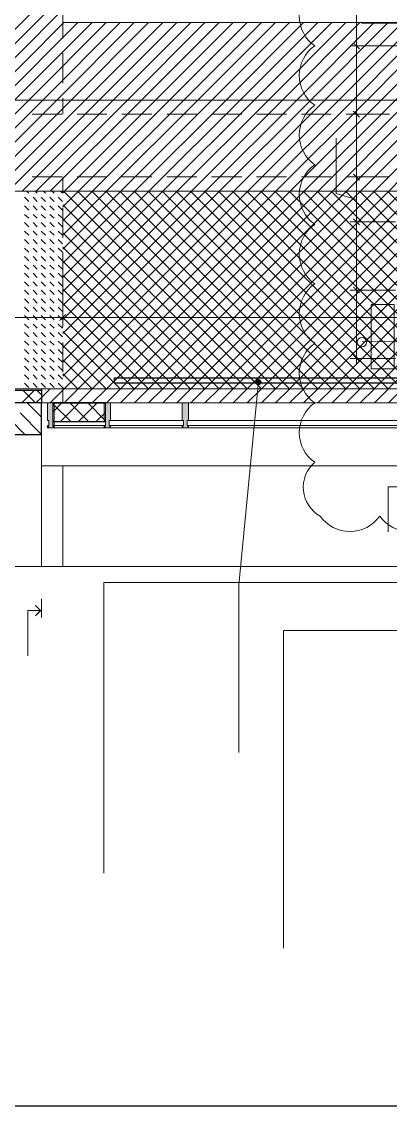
# Model space of a CAD drawing. Header units: millimetres. Extents: x -356862 to 418287, y 0 to 839748.
# Drawn here: x 33.61 to 35.92, y 0.79 to 7.59 of the extents above; entities that cross this region are included whole.
import ezdxf

# ---------------------------------------------------------------- set-up
doc = ezdxf.new("R2010")
doc.units = ezdxf.units.MM
doc.layers.add('PDF _Геометрия', color=7, linetype='Continuous', true_color=0xbababa)
doc.layers.add('PDF _Сплошная заливка', color=7, linetype='Continuous', true_color=0xf50000)

msp = doc.modelspace()

# ---------------------------------------------------------------- linework, layer by layer
at = {"layer": 'PDF _Геометрия', "color": 7, "lineweight": 30}
for points in [[(13.8952, 46.6089), (46.6089, 46.6089), (46.6089, 0.7858), (13.8952, 0.7858)], [(34.1377, 5.1972), (33.8061, 5.1972)]]:
    msp.add_lwpolyline(points, close=True, dxfattribs=at)
at = {"layer": 'PDF _Геометрия', "color": 7, "lineweight": 5}
for points in [[(35.996, 9.4504), (35.996, 7.5838), (33.8694, 7.5838), (33.8694, 9.4504)], [(33.8694, 7.4838), (33.8694, 7.5838)], [(33.8694, 7.2022), (33.8694, 7.3905)], [(33.8694, 7.0088), (33.8694, 7.1088)], [(33.8694, 6.5155), (33.8694, 6.6155)], [(33.8694, 6.2339), (33.8694, 6.4222)], [(33.8694, 5.9522), (33.8694, 6.1405)], [(33.8694, 5.6722), (33.8694, 5.8589)], [(33.8694, 5.3906), (33.8694, 5.5772)], [(33.8694, 5.1972), (33.8694, 5.2972)], [(33.8061, 5.1972), (33.8061, 5.0789), (34.1377, 5.0789), (34.1377, 5.1972)], [(33.8061, 5.0806), (34.1377, 5.0806)], [(33.7361, 4.1723), (33.7361, 5.0006)], [(33.8694, 4.8039), (33.8694, 4.1723)], [(29.2446, 4.1723), (29.3129, 4.1723), (32.6578, 4.1723), (32.6861, 4.059), (32.7428, 4.2873), (32.7711, 4.1723), (36.116, 4.1723), (36.1843, 4.1723)]]:
    msp.add_lwpolyline(points, dxfattribs=at)
at = {"layer": 'PDF _Геометрия', "color": 161, "lineweight": 9, "true_color": 0x7f9fff}
for points in [[(30.5629, 7.0972), (30.5629, 7.5838), (33.2244, 7.5838), (33.2244, 9.3604), (33.8694, 9.3604), (33.8694, 7.5838), (35.996, 7.5838), (35.996, 7.0972)], [(33.1611, 5.1972), (33.1611, 5.2756), (33.7361, 5.2756), (33.7361, 5.1972)], [(33.7361, 5.1972), (33.7361, 5.2856), (36.4676, 5.2856), (36.4676, 5.1972)]]:
    msp.add_lwpolyline(points, close=True, dxfattribs=at)
at = {"layer": 'PDF _Геометрия', "color": 7, "lineweight": 18}
for points in [[(35.711, 7.3972), (35.711, 7.9055)], [(36.5076, 7.3522), (36.0343, 7.3522), (35.966, 7.5805), (35.7427, 7.5805)], [(35.711, 6.9688), (35.711, 7.4772)], [(35.916, 7.0088), (35.671, 7.0088), (35.9177, 7.0088)], [(35.711, 6.5755), (35.711, 7.0472)], [(35.711, 6.4739), (35.5843, 6.5122), (35.5843, 6.8588)], [(35.916, 6.6155), (35.671, 6.6155), (35.9177, 6.6155)], [(35.711, 6.2955), (35.711, 6.6539)], [(35.956, 6.3339), (35.671, 6.3339), (35.9177, 6.3339)], [(35.711, 5.8672), (35.711, 6.3739)], [(33.8694, 5.9522), (33.8694, 5.7739), (33.8694, 5.7556)], [(35.711, 5.4389), (35.711, 5.9456)], [(33.9094, 5.7339), (33.1844, 5.7339)], [(36.0343, 5.7339), (33.8294, 5.7339)], [(35.956, 5.4772), (35.671, 5.4772)]]:
    msp.add_lwpolyline(points, dxfattribs=at)
at = {"layer": 'PDF _Геометрия', "color": 161, "lineweight": 9, "true_color": 0x7f9fff}
for points in [[(33.8694, 7.8421), (33.1261, 7.0972), (32.5545, 6.5255), (31.3129, 5.2856), (30.5629, 6.0355)], [(33.8694, 7.7538), (33.2144, 7.0972), (32.6428, 6.5255), (31.4012, 5.2856), (30.5629, 6.1239)], [(33.8694, 7.6655), (33.3028, 7.0972), (32.7311, 6.5255), (31.4912, 5.2856), (31.4028, 5.1972)], [(33.8761, 7.5838), (33.3911, 7.0972), (32.8195, 6.5255), (31.5795, 5.2856), (31.4912, 5.1972)], [(33.9644, 7.5838), (33.4794, 7.0972), (32.9078, 6.5255), (31.6678, 5.2856), (31.5795, 5.1972)], [(34.0527, 7.5838), (33.5678, 7.0972), (32.9961, 6.5255), (31.7562, 5.2856), (31.6678, 5.1972)], [(34.1411, 7.5838), (33.6561, 7.0972), (33.0844, 6.5255), (31.8445, 5.2856), (31.7562, 5.1972)], [(34.2294, 7.5838), (33.7444, 7.0972), (33.1728, 6.5255), (31.9328, 5.2856), (31.8445, 5.1972)], [(34.3177, 7.5838), (33.8328, 7.0972), (33.2611, 6.5255)], [(34.4077, 7.5838), (33.9211, 7.0972), (33.3494, 6.5255)], [(34.4961, 7.5838), (34.0094, 7.0972), (33.4378, 6.5255)], [(34.5844, 7.5838), (34.0977, 7.0972), (33.5261, 6.5255)], [(34.6727, 7.5838), (34.1861, 7.0972), (33.6144, 6.5255)], [(34.761, 7.5838), (34.2744, 7.0972), (33.7028, 6.5255)], [(34.8494, 7.5838), (34.3627, 7.0972), (33.7911, 6.5255)], [(35.9093, 7.5838), (35.4244, 7.0972), (34.8527, 6.5255), (33.8694, 5.5439)], [(35.821, 7.5838), (35.336, 7.0972), (34.7644, 6.5255), (33.8694, 5.6322)], [(35.7327, 7.5838), (35.2477, 7.0972), (34.676, 6.5255), (33.8694, 5.7206)], [(35.6443, 7.5838), (35.1594, 7.0972), (34.5861, 6.5255), (33.8694, 5.8089)], [(35.556, 7.5838), (35.0694, 7.0972), (34.4977, 6.5255), (33.8694, 5.8972)], [(35.4677, 7.5838), (34.981, 7.0972), (34.4094, 6.5255), (33.8694, 5.9855)], [(35.3794, 7.5838), (34.8927, 7.0972), (34.3211, 6.5255), (33.8694, 6.0739)], [(35.291, 7.5838), (34.8044, 7.0972), (34.2327, 6.5255), (33.8694, 6.1622)], [(35.2027, 7.5838), (34.716, 7.0972), (34.1444, 6.5255), (33.8694, 6.2505)], [(35.1144, 7.5838), (34.6277, 7.0972), (34.0561, 6.5255), (33.8694, 6.3389)], [(35.026, 7.5838), (34.5394, 7.0972), (33.9677, 6.5255), (33.8694, 6.4272)], [(34.9377, 7.5838), (34.4511, 7.0972), (33.8794, 6.5255), (33.8694, 6.5155)], [(35.996, 7.5805), (35.5127, 7.0972), (34.941, 6.5255), (33.8694, 5.4556)], [(35.996, 7.4922), (35.601, 7.0972), (35.0294, 6.5255), (33.8694, 5.3656)], [(35.996, 7.4038), (35.6893, 7.0972), (35.1177, 6.5255), (33.8777, 5.2856), (33.7894, 5.1972)], [(35.996, 7.3155), (35.7777, 7.0972), (35.206, 6.5255), (33.9661, 5.2856), (33.8777, 5.1972)], [(35.996, 7.2272), (35.866, 7.0972), (35.2944, 6.5255), (34.0544, 5.2856), (33.9661, 5.1972)], [(35.996, 7.1388), (35.9543, 7.0972), (35.3827, 6.5255), (34.1427, 5.2856), (34.0544, 5.1972)], [(35.996, 7.0505), (35.471, 6.5255), (34.2311, 5.2856), (34.1427, 5.1972)], [(35.996, 6.9622), (35.5593, 6.5255), (34.3194, 5.2856), (34.2311, 5.1972)], [(35.996, 6.8738), (35.6477, 6.5255), (34.4077, 5.2856), (34.3194, 5.1972)], [(35.996, 6.7855), (35.736, 6.5255), (34.4961, 5.2856), (34.4077, 5.1972)], [(35.996, 6.6972), (35.8243, 6.5255), (34.5844, 5.2856), (34.4961, 5.1972)], [(35.996, 6.6089), (35.9127, 6.5255), (34.6727, 5.2856), (34.5844, 5.1972)], [(35.996, 6.5205), (34.761, 5.2856), (33.8694, 6.1755)], [(35.996, 6.1672), (35.1144, 5.2856), (33.8744, 6.5255)], [(35.996, 6.0789), (35.2027, 5.2856), (33.9627, 6.5255)], [(35.996, 5.9905), (35.291, 5.2856), (34.0511, 6.5255)], [(35.996, 5.9022), (35.3794, 5.2856), (34.1394, 6.5255)], [(35.996, 5.8139), (35.4677, 5.2856), (34.2277, 6.5255)], [(35.996, 5.7256), (35.556, 5.2856), (34.3161, 6.5255)], [(35.996, 5.6356), (35.6443, 5.2856), (34.4044, 6.5255)], [(35.996, 5.5472), (35.7327, 5.2856), (34.4927, 6.5255)], [(35.996, 5.4589), (35.821, 5.2856), (34.5811, 6.5255)], [(35.996, 5.3706), (35.9093, 5.2856), (34.6694, 6.5255)], [(34.7577, 6.5255), (35.996, 5.2872)], [(34.846, 6.5255), (35.996, 5.3756)], [(34.9344, 6.5255), (35.996, 5.4639)], [(35.0227, 6.5255), (35.996, 5.5522)], [(35.111, 6.5255), (35.996, 5.6406)], [(35.1994, 6.5255), (35.996, 5.7289)], [(35.2877, 6.5255), (35.996, 5.8172)], [(35.376, 6.5255), (35.996, 5.9056)], [(35.4644, 6.5255), (35.996, 5.9939)], [(35.5527, 6.5255), (35.996, 6.0822)], [(35.641, 6.5255), (35.996, 6.1705)], [(35.7293, 6.5255), (35.996, 6.2589)], [(35.8177, 6.5255), (35.996, 6.3472)], [(35.906, 6.5255), (35.996, 6.4355)], [(35.996, 6.2555), (35.026, 5.2856), (33.8694, 6.4405)], [(35.996, 6.4322), (34.8494, 5.2856), (33.8694, 6.2639)], [(35.996, 6.3439), (34.9377, 5.2856), (33.8694, 6.3522)], [(33.8694, 6.0872), (34.671, 5.2856)], [(33.8694, 5.9989), (34.5827, 5.2856)], [(33.8694, 5.9106), (34.4944, 5.2856)], [(33.8694, 5.8222), (34.4061, 5.2856)], [(33.8694, 5.7339), (34.3177, 5.2856)], [(33.8694, 5.6456), (34.2294, 5.2856)], [(33.8694, 5.5572), (34.1411, 5.2856)], [(33.8694, 5.4689), (34.0527, 5.2856)], [(33.8694, 5.3806), (33.9644, 5.2856)], [(33.6911, 5.2756), (33.6128, 5.1972)], [(33.6211, 5.2756), (33.6994, 5.1972)], [(33.7894, 5.2856), (33.7361, 5.2322), (33.7011, 5.1972)], [(33.7094, 5.2756), (33.7361, 5.2489)], [(33.8694, 5.2922), (33.8761, 5.2856)], [(34.761, 5.2856), (34.6727, 5.1972)], [(34.8494, 5.2856), (34.761, 5.1972)], [(34.9377, 5.2856), (34.8494, 5.1972)], [(35.026, 5.2856), (34.9377, 5.1972)], [(35.1144, 5.2856), (35.026, 5.1972)], [(35.2027, 5.2856), (35.1144, 5.1972)], [(35.2927, 5.2856), (35.2027, 5.1972)], [(35.381, 5.2856), (35.291, 5.1972)], [(35.4694, 5.2856), (35.3794, 5.1972)], [(35.5577, 5.2856), (35.4694, 5.1972)], [(35.646, 5.2856), (35.5577, 5.1972)], [(35.7343, 5.2856), (35.646, 5.1972)], [(35.8227, 5.2856), (35.7343, 5.1972)], [(35.911, 5.2856), (35.8227, 5.1972)], [(35.9993, 5.2856), (35.911, 5.1972)]]:
    msp.add_lwpolyline(points, dxfattribs=at)
at = {"layer": 'PDF _Геометрия', "color": 7, "lineweight": 18}
for points in [[(35.671, 7.4372), (35.996, 7.4372)], [(35.671, 5.9056), (35.956, 5.9056)]]:
    msp.add_lwpolyline(points, close=True, dxfattribs=at)
at = {"layer": 'PDF _Геометрия', "color": 7, "lineweight": 5}
for points in [[(30.1062, 6.5255), (30.1062, 6.6155), (30.8612, 6.6155), (30.8612, 7.0088), (30.5629, 7.0088), (30.5629, 7.0972), (35.996, 7.0972), (35.996, 6.5255)], [(34.6261, 5.0873), (34.1611, 5.0873), (34.1611, 5.0556), (34.6261, 5.0556)], [(36.436, 5.0873), (34.6494, 5.0873), (34.6494, 5.0556), (36.436, 5.0556)]]:
    msp.add_lwpolyline(points, close=True, dxfattribs=at)
at = {"layer": 'PDF _Геометрия', "color": 7, "lineweight": 9}
for points in [[(33.6778, 7.0088), (33.8644, 7.0088)], [(33.9594, 7.0088), (34.1461, 7.0088)], [(34.2394, 7.0088), (34.4277, 7.0088)], [(34.5211, 7.0088), (34.7094, 7.0088)], [(34.8027, 7.0088), (34.991, 7.0088)], [(35.0844, 7.0088), (35.271, 7.0088)], [(35.366, 7.0088), (35.5527, 7.0088)], [(35.646, 7.0088), (35.8343, 7.0088)], [(33.6778, 6.6155), (33.8644, 6.6155)], [(33.9594, 6.6155), (34.1461, 6.6155)], [(34.2394, 6.6155), (34.4277, 6.6155)], [(34.5211, 6.6155), (34.7094, 6.6155)], [(34.8027, 6.6155), (34.991, 6.6155)], [(35.0844, 6.6155), (35.271, 6.6155)], [(35.366, 6.6155), (35.5527, 6.6155)], [(35.646, 6.6155), (35.8343, 6.6155)], [(33.7361, 5.1972), (33.7744, 5.1972)], [(33.7361, 4.8039), (36.4676, 4.8039)]]:
    msp.add_lwpolyline(points, dxfattribs=at)
at = {"layer": 'PDF _Геометрия', "lineweight": 18}
for points in [[(33.6561, 6.4605), (33.6294, 6.4872)], [(33.6561, 6.5139), (33.6444, 6.5255)], [(33.7094, 6.4605), (33.6828, 6.4872)], [(33.7094, 6.5139), (33.6961, 6.5255)], [(33.7611, 6.4605), (33.7344, 6.4872)], [(33.7611, 6.5139), (33.7494, 6.5255)], [(33.8144, 6.4605), (33.7878, 6.4872)], [(33.8144, 6.5139), (33.8028, 6.5255)], [(33.8677, 6.4605), (33.8411, 6.4872)], [(33.8677, 6.5139), (33.8561, 6.5255)], [(33.6561, 6.4072), (33.6294, 6.4339)], [(33.7094, 6.4072), (33.6828, 6.4339)], [(33.7611, 6.4072), (33.7344, 6.4339)], [(33.8144, 6.4072), (33.7878, 6.4339)], [(33.8677, 6.4072), (33.8411, 6.4339)], [(33.6561, 6.3555), (33.6294, 6.3805)], [(33.6561, 6.3022), (33.6294, 6.3289)], [(33.7094, 6.3555), (33.6828, 6.3805)], [(33.7094, 6.3022), (33.6828, 6.3289)], [(33.7611, 6.3555), (33.7344, 6.3805)], [(33.7611, 6.3022), (33.7344, 6.3289)], [(33.8144, 6.3555), (33.7878, 6.3805)], [(33.8144, 6.3022), (33.7878, 6.3289)], [(33.8677, 6.3555), (33.8411, 6.3805)], [(33.8677, 6.3022), (33.8411, 6.3289)], [(33.6561, 6.2489), (33.6294, 6.2755)], [(33.7094, 6.2489), (33.6828, 6.2755)], [(33.7611, 6.2489), (33.7344, 6.2755)], [(33.8144, 6.2489), (33.7878, 6.2755)], [(33.8677, 6.2489), (33.8411, 6.2755)], [(33.6561, 6.1955), (33.6294, 6.2222)], [(33.7094, 6.1955), (33.6828, 6.2222)], [(33.7611, 6.1955), (33.7344, 6.2222)], [(33.8144, 6.1955), (33.7878, 6.2222)], [(33.8677, 6.1955), (33.8411, 6.2222)], [(33.6561, 6.1422), (33.6294, 6.1689)], [(33.7094, 6.1422), (33.6828, 6.1689)], [(33.7611, 6.1422), (33.7344, 6.1689)], [(33.8144, 6.1422), (33.7878, 6.1689)], [(33.8677, 6.1422), (33.8411, 6.1689)], [(33.6561, 6.0889), (33.6294, 6.1155)], [(33.6561, 6.0372), (33.6294, 6.0622)], [(33.7094, 6.0889), (33.6828, 6.1155)], [(33.7094, 6.0372), (33.6828, 6.0622)], [(33.7611, 6.0889), (33.7344, 6.1155)], [(33.7611, 6.0372), (33.7344, 6.0622)], [(33.8144, 6.0889), (33.7878, 6.1155)], [(33.8144, 6.0372), (33.7878, 6.0622)], [(33.8677, 6.0889), (33.8411, 6.1155)], [(33.8677, 6.0372), (33.8411, 6.0622)], [(33.6561, 5.9839), (33.6294, 6.0105)], [(33.7094, 5.9839), (33.6828, 6.0105)], [(33.7611, 5.9839), (33.7344, 6.0105)], [(33.8144, 5.9839), (33.7878, 6.0105)], [(33.8677, 5.9839), (33.8411, 6.0105)], [(33.6561, 5.9306), (33.6294, 5.9572)], [(33.7094, 5.9306), (33.6828, 5.9572)], [(33.7611, 5.9306), (33.7344, 5.9572)], [(33.8144, 5.9306), (33.7878, 5.9572)], [(33.8677, 5.9306), (33.8411, 5.9572)], [(33.6561, 5.8772), (33.6294, 5.9039)], [(33.7094, 5.8772), (33.6828, 5.9039)], [(33.7611, 5.8772), (33.7344, 5.9039)], [(33.8144, 5.8772), (33.7878, 5.9039)], [(33.8677, 5.8772), (33.8411, 5.9039)], [(33.6561, 5.8239), (33.6294, 5.8506)], [(33.6561, 5.7706), (33.6294, 5.7972)], [(33.7094, 5.8239), (33.6828, 5.8506)], [(33.7094, 5.7706), (33.6828, 5.7972)], [(33.7611, 5.8239), (33.7344, 5.8506)], [(33.7611, 5.7706), (33.7344, 5.7972)], [(33.8144, 5.8239), (33.7878, 5.8506)], [(33.8144, 5.7706), (33.7878, 5.7972)], [(33.8677, 5.8239), (33.8411, 5.8506)], [(33.8677, 5.7706), (33.8411, 5.7972)], [(33.6561, 5.7189), (33.6294, 5.7456)], [(33.7094, 5.7189), (33.6828, 5.7456)], [(33.7611, 5.7189), (33.7344, 5.7456)], [(33.8144, 5.7189), (33.7878, 5.7456)], [(33.8677, 5.7189), (33.8411, 5.7456)], [(33.6561, 5.6656), (33.6294, 5.6922)], [(33.7094, 5.6656), (33.6828, 5.6922)], [(33.7611, 5.6656), (33.7344, 5.6922)], [(33.8144, 5.6656), (33.7878, 5.6922)], [(33.8677, 5.6656), (33.8411, 5.6922)], [(33.6561, 5.6122), (33.6294, 5.6389)], [(33.6561, 5.5589), (33.6294, 5.5856)], [(33.7094, 5.6122), (33.6828, 5.6389)], [(33.7094, 5.5589), (33.6828, 5.5856)], [(33.7611, 5.6122), (33.7344, 5.6389)], [(33.7611, 5.5589), (33.7344, 5.5856)], [(33.8144, 5.6122), (33.7878, 5.6389)], [(33.8144, 5.5589), (33.7878, 5.5856)], [(33.8677, 5.6122), (33.8411, 5.6389)], [(33.8677, 5.5589), (33.8411, 5.5856)], [(33.6561, 5.5056), (33.6294, 5.5322)], [(33.7094, 5.5056), (33.6828, 5.5322)], [(33.7611, 5.5056), (33.7344, 5.5322)], [(33.8144, 5.5056), (33.7878, 5.5322)], [(33.8677, 5.5056), (33.8411, 5.5322)], [(33.6561, 5.4539), (33.6294, 5.4789)], [(33.7094, 5.4539), (33.6828, 5.4789)], [(33.7611, 5.4539), (33.7344, 5.4789)], [(33.8144, 5.4539), (33.7878, 5.4789)], [(33.8677, 5.4539), (33.8411, 5.4789)], [(33.6561, 5.4006), (33.6294, 5.4272)], [(33.7094, 5.4006), (33.6828, 5.4272)], [(33.7611, 5.4006), (33.7344, 5.4272)], [(33.8144, 5.4006), (33.7878, 5.4272)], [(33.8677, 5.4006), (33.8411, 5.4272)], [(33.6561, 5.3472), (33.6294, 5.3739)], [(33.6561, 5.2939), (33.6294, 5.3206)], [(33.7094, 5.3472), (33.6828, 5.3739)], [(33.7094, 5.2939), (33.6828, 5.3206)], [(33.7611, 5.3472), (33.7344, 5.3739)], [(33.7611, 5.2939), (33.7344, 5.3206)], [(33.8144, 5.3472), (33.7878, 5.3739)], [(33.8144, 5.2939), (33.7878, 5.3206)], [(33.8677, 5.3472), (33.8411, 5.3739)], [(33.8677, 5.2939), (33.8411, 5.3206)]]:
    msp.add_lwpolyline(points, dxfattribs=at)
at = {"layer": 'PDF _Геометрия', "color": 252, "lineweight": 18, "true_color": 0x989898}
msp.add_lwpolyline([(35.8027, 5.4122), (35.8027, 5.8156), (35.946, 5.8156), (35.946, 5.4122)], close=True, dxfattribs=at)
msp.add_lwpolyline([(36.661, 5.5872), (35.746, 5.5806)], dxfattribs=at)
at = {"layer": 'PDF _Геометрия', "color": 252, "lineweight": 30, "true_color": 0x989898}
msp.add_lwpolyline([(36.1927, 5.3556), (36.1927, 5.3206), (34.1927, 5.3206), (34.1927, 5.3556)], close=True, dxfattribs=at)
at = {"layer": 'PDF _Геометрия', "color": 251, "lineweight": 20, "true_color": 0x545454}
for points in [[(35.0944, 5.3089), (35.0927, 5.2889), (34.9727, 4.0573), (34.9727, 3.939), (34.9727, 3.004)], [(37.0043, 4.0706), (34.1261, 4.0706), (34.1261, 3.9523), (34.1261, 2.249)], [(36.9843, 3.7706), (36.9643, 3.7706), (35.2527, 3.7706), (35.2527, 3.6973), (35.2527, 1.7774)]]:
    msp.add_lwpolyline(points, dxfattribs=at)
at = {"layer": 'PDF _Геометрия', "color": 161, "lineweight": 30, "true_color": 0x7f9fff}
msp.add_lwpolyline([(33.1611, 5.1972), (33.1611, 5.2856), (33.7361, 5.2856), (33.7361, 5.1972)], dxfattribs=at)
at = {"layer": 'PDF _Геометрия', "color": 7, "lineweight": 30}
for points in [[(33.4128, 4.1723), (33.4128, 5.0006), (33.7361, 5.0006), (33.7361, 5.1972), (33.4128, 5.1972), (33.2244, 5.1972), (33.2244, 4.1723)], [(34.1377, 5.1972), (34.1377, 5.1972)]]:
    msp.add_lwpolyline(points, dxfattribs=at)
at = {"layer": 'PDF _Геометрия', "lineweight": 5}
for points in [[(33.6311, 5.0006), (33.4344, 5.1972)], [(33.7361, 5.1073), (33.6461, 5.1972)], [(33.8627, 5.1972), (33.8061, 5.1406)], [(33.9194, 5.0806), (33.8061, 5.1922)], [(33.9727, 5.1972), (33.8561, 5.0806)], [(34.0311, 5.0806), (33.9144, 5.1972)], [(34.0844, 5.1972), (33.9677, 5.0806)], [(34.1377, 5.0856), (34.0261, 5.1972)], [(34.1377, 5.1956), (34.1377, 5.1972)], [(33.7344, 5.0023), (33.6028, 5.1356)], [(34.1377, 5.1373), (34.0794, 5.0806)], [(33.8078, 5.0806), (33.8061, 5.0823)]]:
    msp.add_lwpolyline(points, dxfattribs=at)
at = {"layer": 'PDF _Геометрия', "color": 7, "lineweight": 20}
for points in [[(33.7828, 5.0873), (33.7828, 5.0556), (33.7744, 5.0556), (33.7744, 5.0423), (33.8144, 5.0423), (33.8144, 5.0556), (33.8061, 5.0556), (33.8061, 5.0873), (33.8144, 5.0873), (33.8144, 5.1972), (33.7744, 5.1972), (33.7744, 5.0873)], [(34.1377, 5.0873), (34.1377, 5.0556), (34.1294, 5.0556), (34.1294, 5.0423), (34.1694, 5.0423), (34.1694, 5.0556), (34.1611, 5.0556), (34.1611, 5.0873), (34.1694, 5.0873), (34.1694, 5.1972), (34.1294, 5.1972), (34.1294, 5.0873)], [(34.6261, 5.0873), (34.6261, 5.0556), (34.6177, 5.0556), (34.6177, 5.0423), (34.6577, 5.0423), (34.6577, 5.0556), (34.6494, 5.0556), (34.6494, 5.0873), (34.6577, 5.0873), (34.6577, 5.1972), (34.6177, 5.1972), (34.6177, 5.0873)]]:
    msp.add_lwpolyline(points, close=True, dxfattribs=at)
at = {"layer": 'PDF _Геометрия', "color": 252, "lineweight": 5, "true_color": 0x989898}
for points in [[(34.1694, 5.1972), (34.6177, 5.1972)], [(34.6577, 5.1972), (36.4293, 5.1972)], [(34.1294, 5.0556), (33.8144, 5.0556), (33.8144, 5.0789)], [(33.8144, 5.0423), (34.1294, 5.0423)], [(34.1694, 5.0423), (34.6177, 5.0423)], [(34.6577, 5.0423), (36.4293, 5.0423)]]:
    msp.add_lwpolyline(points, dxfattribs=at)
at = {"layer": 'PDF _Геометрия', "color": 1, "lineweight": 20}
msp.add_lwpolyline([(35.4492, 5.1977, 0.52054), (35.4492, 4.825, 0.52057), (35.4834, 4.487)], format="xyb", dxfattribs=at)
at = {"layer": 'PDF _Геометрия', "color": 112, "lineweight": 5, "true_color": 0x00b85c}
for points in [[(35.996, 4.6723), (35.9093, 4.6723), (35.9093, 4.3889)], [(33.7361, 3.969), (33.7361, 3.8523)], [(33.7361, 3.8956), (33.6494, 3.8956), (33.6494, 3.6123)]]:
    msp.add_lwpolyline(points, dxfattribs=at)
at = {"layer": 'PDF _Геометрия', "color": 252, "lineweight": 18, "true_color": 0x989898}
msp.add_circle((35.7447, 5.5781), 0.0292, dxfattribs=at)
at = {"layer": 'PDF _Геометрия', "color": 1, "lineweight": 20}
for centre, start, end in [((35.5797, 7.6231), 125.00244, 234.99756), ((35.5797, 7.2514), 125.00244, 234.99756), ((35.5797, 6.8781), 125.00244, 234.99756), ((35.5797, 6.5047), 125.00244, 234.99756), ((35.5797, 6.1314), 125.00244, 234.99756), ((35.5797, 5.7581), 125.00244, 234.99756), ((35.5797, 5.3847), 125.00244, 234.99756), ((35.6697, 4.6181), 215.00244, 324.99756), ((36.0431, 4.6181), 215.00244, 324.99756)]:
    msp.add_arc(centre, 0.2275, start, end, dxfattribs=at)
at = {"layer": 'PDF _Сплошная заливка', "color": 7, "transparency": 33554559}
for points in [[(35.7327, 7.4205), (35.6877, 7.4555), (35.6927, 7.4588)], [(35.6927, 7.4588), (35.6877, 7.4555), (35.7327, 7.4205)], [(35.7277, 7.4155), (35.7327, 7.4205), (35.6877, 7.4555)], [(35.6877, 7.4555), (35.7327, 7.4205), (35.7277, 7.4155)], [(35.7327, 6.9905), (35.6877, 7.0255), (35.6927, 7.0305)], [(35.6927, 7.0305), (35.6877, 7.0272), (35.7327, 6.9922)], [(35.6877, 7.0272), (35.7327, 6.9922), (35.7277, 6.9872)], [(35.7277, 6.9872), (35.7327, 6.9905), (35.6877, 7.0255)], [(35.6927, 6.6372), (35.6877, 6.6322), (35.7327, 6.5972)], [(35.7327, 6.5972), (35.6877, 6.6322), (35.6927, 6.6372)], [(35.6877, 6.6322), (35.7327, 6.5972), (35.7277, 6.5922)], [(35.7277, 6.5922), (35.7327, 6.5972), (35.6877, 6.6322)], [(35.7327, 6.3172), (35.6877, 6.3522), (35.6927, 6.3555)], [(35.6927, 6.3555), (35.6877, 6.3522), (35.7327, 6.3172)], [(35.7277, 6.3122), (35.7327, 6.3172), (35.6877, 6.3522)], [(35.6877, 6.3522), (35.7327, 6.3172), (35.7277, 6.3122)], [(35.7327, 5.8889), (35.6877, 5.9239), (35.6927, 5.9272)], [(35.6927, 5.9272), (35.6877, 5.9239), (35.7327, 5.8889)], [(35.7277, 5.8839), (35.7327, 5.8889), (35.6877, 5.9239)], [(35.6877, 5.9239), (35.7327, 5.8889), (35.7277, 5.8839)], [(33.8877, 5.7556), (33.8511, 5.7122), (33.8477, 5.7156)], [(33.8477, 5.7156), (33.8511, 5.7122), (33.8877, 5.7556)], [(33.8911, 5.7522), (33.8877, 5.7556), (33.8511, 5.7122)], [(33.8511, 5.7122), (33.8877, 5.7556), (33.8911, 5.7522)], [(35.6927, 5.4989), (35.6877, 5.4956), (35.7327, 5.4606)], [(35.6877, 5.4956), (35.7327, 5.4606), (35.7277, 5.4556)]]:
    msp.add_solid(points, dxfattribs=at)
at = {"layer": 'PDF _Сплошная заливка', "color": 161, "true_color": 0x7f9fff, "transparency": 33554559}
for points in [[(35.996, 7.0955), (35.996, 7.1005), (30.4279, 7.0955)], [(35.996, 7.1005), (30.4279, 7.0955), (30.4279, 7.1005)], [(35.996, 6.5222), (35.996, 6.5289), (30.1062, 6.5222)], [(35.996, 6.5289), (30.1062, 6.5222), (30.1062, 6.5289)]]:
    msp.add_solid(points, dxfattribs=at)
at = {"layer": 'PDF _Сплошная заливка', "color": 251, "true_color": 0x545454, "transparency": 33554559}
for points in [[(35.096, 5.3289), (35.081, 5.3389), (35.0777, 5.3306)], [(35.0777, 5.3306), (35.0794, 5.3206), (35.096, 5.3289)], [(35.0794, 5.3206), (35.096, 5.3289), (35.0844, 5.3122)], [(35.0877, 5.3456), (35.096, 5.3289), (35.081, 5.3389)], [(35.096, 5.3289), (35.0844, 5.3122), (35.0944, 5.3089)], [(35.0977, 5.3472), (35.0877, 5.3456), (35.096, 5.3289)], [(35.0944, 5.3089), (35.1044, 5.3106), (35.096, 5.3289)], [(35.096, 5.3289), (35.1077, 5.3439), (35.0977, 5.3472)], [(35.1144, 5.3356), (35.096, 5.3289), (35.1077, 5.3439)], [(35.116, 5.3256), (35.1144, 5.3356), (35.096, 5.3289)], [(35.1044, 5.3106), (35.096, 5.3289), (35.1127, 5.3172)], [(35.096, 5.3289), (35.1127, 5.3172), (35.116, 5.3256)]]:
    msp.add_solid(points, dxfattribs=at)
at = {"layer": 'PDF _Сплошная заливка', "color": 252, "true_color": 0x989898, "transparency": 33554559}
for points in [[(33.7744, 5.1972), (33.7744, 5.0873), (33.7828, 5.1972)], [(33.7744, 5.0873), (33.7828, 5.1972), (33.7828, 5.0873)], [(33.7828, 5.1972), (33.7828, 5.0423), (33.8061, 5.1972)], [(33.7828, 5.0423), (33.8061, 5.1972), (33.8061, 5.0423)], [(33.8061, 5.1972), (33.8061, 5.0873), (33.8144, 5.1972)], [(33.8061, 5.0873), (33.8144, 5.1972), (33.8144, 5.0873)], [(34.1294, 5.1972), (34.1294, 5.0873), (34.1377, 5.1972)], [(34.1294, 5.0873), (34.1377, 5.1972), (34.1377, 5.0873)], [(34.1377, 5.1972), (34.1377, 5.0423), (34.1611, 5.1972)], [(34.1377, 5.0423), (34.1611, 5.1972), (34.1611, 5.0423)], [(34.1611, 5.1972), (34.1611, 5.0873), (34.1694, 5.1972)], [(34.1611, 5.0873), (34.1694, 5.1972), (34.1694, 5.0873)], [(34.6177, 5.1972), (34.6177, 5.0873), (34.6261, 5.1972)], [(34.6177, 5.0873), (34.6261, 5.1972), (34.6261, 5.0873)], [(34.6261, 5.1972), (34.6261, 5.0423), (34.6494, 5.1972)], [(34.6261, 5.0423), (34.6494, 5.1972), (34.6494, 5.0423)], [(34.6494, 5.1972), (34.6494, 5.0873), (34.6577, 5.1972)], [(34.6494, 5.0873), (34.6577, 5.1972), (34.6577, 5.0873)], [(33.7744, 5.0556), (33.7744, 5.0423), (33.7828, 5.0556)], [(33.7744, 5.0423), (33.7828, 5.0556), (33.7828, 5.0423)], [(33.8061, 5.0556), (33.8061, 5.0423), (33.8144, 5.0556)], [(33.8061, 5.0423), (33.8144, 5.0556), (33.8144, 5.0423)], [(34.1294, 5.0556), (34.1294, 5.0423), (34.1377, 5.0556)], [(34.1294, 5.0423), (34.1377, 5.0556), (34.1377, 5.0423)], [(34.1611, 5.0556), (34.1611, 5.0423), (34.1694, 5.0556)], [(34.1611, 5.0423), (34.1694, 5.0556), (34.1694, 5.0423)], [(34.6177, 5.0556), (34.6177, 5.0423), (34.6261, 5.0556)], [(34.6177, 5.0423), (34.6261, 5.0556), (34.6261, 5.0423)], [(34.6494, 5.0556), (34.6494, 5.0423), (34.6577, 5.0556)], [(34.6494, 5.0423), (34.6577, 5.0556), (34.6577, 5.0423)]]:
    msp.add_solid(points, dxfattribs=at)
at = {"layer": 'PDF _Сплошная заливка', "color": 112, "true_color": 0x00b85c, "transparency": 33554559}
for points in [[(33.7244, 3.8956), (33.6994, 3.9306), (33.6944, 3.9256)], [(33.6994, 3.859), (33.6944, 3.864), (33.7361, 3.8956)], [(33.6944, 3.864), (33.7361, 3.8956), (33.7244, 3.8956)], [(33.7361, 3.8956), (33.7244, 3.8956), (33.6994, 3.9306)]]:
    msp.add_solid(points, dxfattribs=at)

doc.saveas('drawing.dxf')
